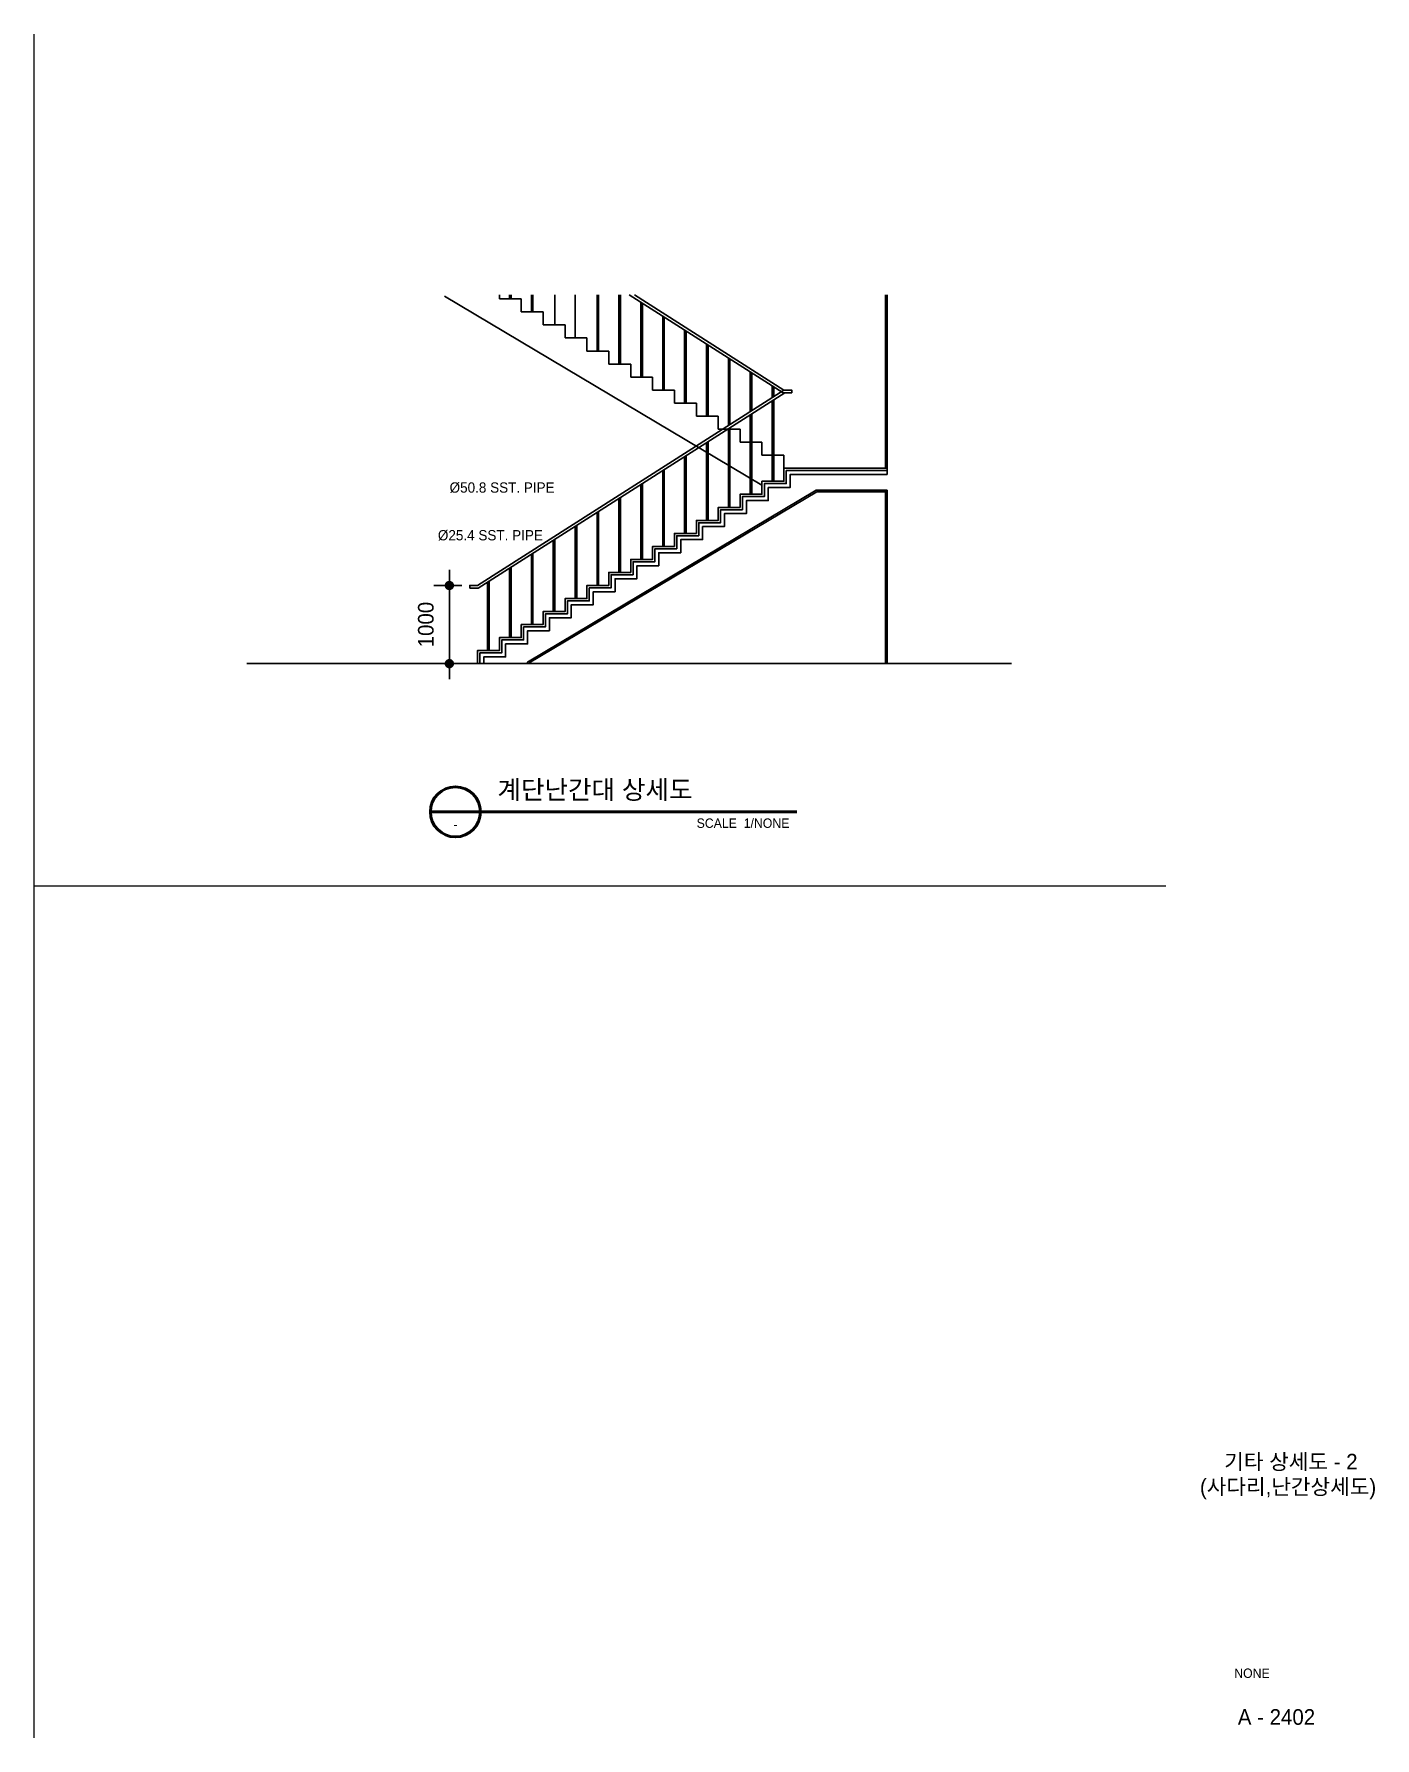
# Model space of a CAD drawing. Header units: millimetres. Extents: x 34526087 to 34533734, y -18671874 to -18666424.
# Drawn here: x 34529446 to 34533734, y -18671874 to -18666424 of the extents above; entities that cross this region are included whole.
import ezdxf
from ezdxf.enums import TextEntityAlignment as Align

# ---------------------------------------------------------------- set-up
doc = ezdxf.new("R2010")
doc.units = ezdxf.units.MM
doc.header["$LTSCALE"] = 100
doc.header["$MEASUREMENT"] = 0
doc.linetypes.add('CEN', pattern=[62, 60, -1, 0, -1])
doc.linetypes.add('HIDK', pattern=[2.3, 1.4, -0.9])
doc.layers.get('DEFPOINTS').update_dxf_attribs({"color": 124})
for name, color, linetype in [('0KD DIM 1', 7, 'Continuous'), ('4A.TEC CEN', 1, 'CEN'), ('4A.TEC FORM-TEXT', 3, 'Continuous'), ('4A.TEC TEXT 2', 3, 'Continuous'), ('4A.TEC 마감선 1', 6, 'Continuous'), ('4A.TEC 마감선 2', 5, 'Continuous'), ('4A.TEC 벽체 1', 2, 'Continuous'), ('7DIM', 9, 'Continuous'), ('COL', 2, 'Continuous'), ('FIN', 6, 'Continuous'), ('SY', 1, 'Continuous'), ('TAG', 3, 'Continuous'), ('TEXT2', 2, 'Continuous')]:
    doc.layers.add(name, color=color, linetype=linetype)
doc.styles.add('1', font='')
doc.styles.add('HY울릉도L', font='')
doc.styles.add('나눔고딕', font='')
doc.styles.add('돋움', font='')
doc.styles.add('돋음체', font='')
doc.styles.get('1').set_extended_font_data('Dotum')
doc.styles.get('HY울릉도L').set_extended_font_data('Dotum')
doc.styles.get('나눔고딕').set_extended_font_data('Dotum')
doc.styles.get('돋움').set_extended_font_data('Dotum')
doc.styles.get('돋음체').set_extended_font_data('Dotum')
doc.dimstyles.new('KD DIM 1', dxfattribs={"dimscale": 50, "dimtxt": 3, "dimasz": 1, "dimexe": 1, "dimexo": 1, "dimgap": 1, "dimtad": 1, "dimdec": 0, "dimzin": 0, "dimdsep": 46, "dimlunit": 6, "dimtxsty": '돋음체', "dimblk": 'DOT', "dimcen": 3, "dimdle": 1, "dimclrd": 256, "dimclre": 256, "dimclrt": 3, "dimazin": 0, "dimtfac": 1, "dimtdec": 0, "dimtix": 1, "dimtmove": 2, "dimatfit": 3, "dimldrblk": 'OBLIQUE', "dimfxl": 0, "dimtvp": 0.8333, "dimtolj": 1, "dimtzin": 0, "dimarcsym": 0})

# ---------------------------------------------------------------- blocks, each defined once
blk = doc.blocks.new('_Dot')
at = {"color": 0, "linetype": 'ByBlock', "lineweight": -2}
blk.add_line((-0.5, 0), (-1, 0), dxfattribs=at)
at = {"color": 0, "linetype": 'ByBlock', "const_width": 0.6}
blk.add_lwpolyline([(-0.3, 0, 1), (0.3, 0, 1)], format="xyb", close=True, dxfattribs=at)
blk = doc.blocks.new('*D26')
at = {"layer": '0KD DIM 1', "lineweight": -2}
for p, q in [((34530773.9, -18668162.7), (34530773.9, -18668137.7)), ((34530813.9, -18668187.7), (34530723.9, -18668187.7)), ((34530773.9, -18668437.7), (34530773.9, -18668187.7)), ((34530813.9, -18668437.7), (34530723.9, -18668437.7)), ((34530773.9, -18668462.7), (34530773.9, -18668487.7))]:
    blk.add_line(p, q, dxfattribs=at)
at = {"layer": 'DEFPOINTS', "color": 0}
for p in [(34530773.9, -18668187.7), (34530863.9, -18668187.7), (34530863.9, -18668437.7)]:
    blk.add_point(p, dxfattribs=at)
at = {"layer": '0KD DIM 1', "lineweight": -2, "xscale": 25, "yscale": 25, "zscale": 25}
for p, rotation in [((34530773.9, -18668187.7), 270), ((34530773.9, -18668437.7), 90)]:
    blk.add_blockref('_Dot', p, dxfattribs=dict(at, rotation=rotation))
at = {"layer": '0KD DIM 1', "color": 3, "insert": (34530698.9, -18668312.7), "char_height": 50, "attachment_point": 5, "rotation": 90, "style": '돋음체'}
blk.add_mtext('\\A1;1000', dxfattribs=at)
blk = doc.blocks.new('_Oblique')
at = {"color": 0, "linetype": 'ByBlock', "lineweight": -2}
blk.add_line((-0.5, -0.5), (0.5, 0.5), dxfattribs=at)

msp = doc.modelspace()

# ---------------------------------------------------------------- linework, layer by layer
at = {"layer": '4A.TEC CEN', "ltscale": 20}
msp.add_line((34530126.6, -18668437.7), (34532572.2, -18668437.7), dxfattribs=at)
at = {"layer": '4A.TEC 마감선 1'}
for p, q in [((34530533.9, -18668437.7), (34530883.9, -18668437.7)), ((34531023.9, -18668437.7), (34532173.9, -18668437.7))]:
    msp.add_line(p, q, dxfattribs=at)
at = {"layer": '4A.TEC 마감선 2'}
for p, q in [((34532168.9, -18667257.7), (34532168.9, -18667812.7)), ((34532168.9, -18667887.7), (34532168.9, -18668437.7))]:
    msp.add_line(p, q, dxfattribs=at)
at = {"layer": '4A.TEC 벽체 1'}
for p, q in [((34532173.9, -18667257.7), (34532173.9, -18667832.7)), ((34532173.9, -18667882.7), (34532173.9, -18668437.7))]:
    msp.add_line(p, q, dxfattribs=at)
for points in [[(34532173.9, -18667832.7), (34531863.9, -18667832.7), (34531863.9, -18667874.3), (34531793.9, -18667874.3), (34531793.9, -18667916), (34531723.9, -18667916), (34531723.9, -18667957.7), (34531653.9, -18667957.7), (34531653.9, -18667999.3), (34531583.9, -18667999.3), (34531583.9, -18668041), (34531513.9, -18668041), (34531513.9, -18668082.7), (34531443.9, -18668082.7), (34531443.9, -18668124.3), (34531373.9, -18668124.3), (34531373.9, -18668166), (34531303.9, -18668166), (34531303.9, -18668207.7), (34531233.9, -18668207.7), (34531233.9, -18668249.3), (34531163.9, -18668249.3), (34531163.9, -18668291), (34531093.9, -18668291), (34531093.9, -18668332.7), (34531023.9, -18668332.7), (34531023.9, -18668374.3), (34530953.9, -18668374.3), (34530953.9, -18668416), (34530883.9, -18668416), (34530883.9, -18668437.7)], [(34532173.9, -18667882.7), (34531947.7, -18667882.7), (34531023.9, -18668432.5), (34531023.9, -18668437.7)]]:
    msp.add_lwpolyline(points, dxfattribs=at)
at = {"layer": 'COL', "color": 253, "linetype": 'HIDK', "ltscale": 100}
for p, q in [((34530966.4, -18667271), (34530966.4, -18667257.7)), ((34530971.4, -18667271), (34530971.4, -18667257.7)), ((34531036.4, -18667312.7), (34531036.4, -18667257.7)), ((34531041.4, -18667312.7), (34531041.4, -18667257.7)), ((34531111.4, -18667354.3), (34531111.4, -18667257.7)), ((34531176.4, -18667396), (34531176.4, -18667257.7)), ((34531246.4, -18667437.7), (34531246.4, -18667257.7)), ((34531251.4, -18667437.7), (34531251.4, -18667257.7)), ((34531316.4, -18667479.3), (34531316.4, -18667257.7)), ((34531321.4, -18667479.3), (34531321.4, -18667257.7)), ((34531386.4, -18667521), (34531386.4, -18667281.3)), ((34531391.4, -18667521), (34531391.4, -18667284.5)), ((34531456.4, -18667562.7), (34531456.4, -18667325.9)), ((34531461.4, -18667562.7), (34531461.4, -18667329.1)), ((34531526.4, -18667604.3), (34531526.4, -18667370.5)), ((34531531.4, -18667604.3), (34531531.4, -18667373.7)), ((34531596.4, -18667646), (34531596.4, -18667415.2)), ((34531601.4, -18667646), (34531601.4, -18667418.4)), ((34531666.4, -18667675.9), (34531666.4, -18667459.8)), ((34531671.4, -18667672.7), (34531671.4, -18667463)), ((34531736.4, -18667631.2), (34531736.4, -18667504.5)), ((34531741.4, -18667628), (34531741.4, -18667507.7)), ((34531806.4, -18667586.6), (34531806.4, -18667549.1)), ((34531811.4, -18667583.4), (34531811.4, -18667552.3))]:
    msp.add_line(p, q, dxfattribs=at)
for points in [[(34531773.9, -18667866.9), (34530758.8, -18667262.7)], [(34531843.9, -18667812.7), (34531843.9, -18667771), (34531773.9, -18667771), (34531773.9, -18667729.3), (34531703.9, -18667729.3), (34531703.9, -18667687.7), (34531633.9, -18667687.7), (34531633.9, -18667646), (34531563.9, -18667646), (34531563.9, -18667604.3), (34531493.9, -18667604.3), (34531493.9, -18667562.7), (34531423.9, -18667562.7), (34531423.9, -18667521), (34531353.9, -18667521), (34531353.9, -18667479.3), (34531283.9, -18667479.3), (34531283.9, -18667437.7), (34531213.9, -18667437.7), (34531213.9, -18667396), (34531143.9, -18667396), (34531143.9, -18667354.3), (34531073.9, -18667354.3), (34531073.9, -18667312.7), (34531003.9, -18667312.7), (34531003.9, -18667271), (34530933.9, -18667271), (34530933.9, -18667257.7)], [(34531349.4, -18667257.7), (34531841.4, -18667571.4), (34531868.9, -18667571.4)], [(34531868.9, -18667571.4), (34531868.9, -18667562.7), (34531843.9, -18667562.7), (34531365.7, -18667257.7)]]:
    msp.add_lwpolyline(points, dxfattribs=at)
at = {"layer": 'FIN'}
for p, q in [((34531806.4, -18667854.3), (34531806.4, -18667597)), ((34531811.4, -18667854.3), (34531811.4, -18667593.8)), ((34531736.4, -18667896), (34531736.4, -18667641.6)), ((34531741.4, -18667896), (34531741.4, -18667638.4)), ((34531666.4, -18667937.7), (34531666.4, -18667686.2)), ((34531671.4, -18667937.7), (34531671.4, -18667683)), ((34531526.4, -18668021), (34531526.4, -18667775.5)), ((34531531.4, -18668021), (34531531.4, -18667772.3)), ((34531596.4, -18667979.3), (34531596.4, -18667730.9)), ((34531601.4, -18667979.3), (34531601.4, -18667727.7)), ((34531456.4, -18668062.7), (34531456.4, -18667820.2)), ((34531461.4, -18668062.7), (34531461.4, -18667817)), ((34531386.4, -18668104.3), (34531386.4, -18667864.8)), ((34531391.4, -18668104.3), (34531391.4, -18667861.6)), ((34531316.4, -18668146), (34531316.4, -18667909.5)), ((34531321.4, -18668146), (34531321.4, -18667906.3)), ((34531246.4, -18668187.7), (34531246.4, -18667954.1)), ((34531251.4, -18668187.7), (34531251.4, -18667950.9)), ((34531106.4, -18668271), (34531106.4, -18668043.4)), ((34531111.4, -18668271), (34531111.4, -18668040.2)), ((34531176.4, -18668229.3), (34531176.4, -18667998.7)), ((34531181.4, -18668229.3), (34531181.4, -18667995.5)), ((34531036.4, -18668312.7), (34531036.4, -18668088)), ((34531041.4, -18668312.7), (34531041.4, -18668084.8)), ((34530966.4, -18668354.3), (34530966.4, -18668132.7)), ((34530971.4, -18668354.3), (34530971.4, -18668129.5)), ((34530896.4, -18668396), (34530896.4, -18668177.3)), ((34530901.4, -18668396), (34530901.4, -18668174.1))]:
    msp.add_line(p, q, dxfattribs=at)
msp.add_lwpolyline([(34530838.9, -18668196.4), (34530838.9, -18668187.7), (34530863.9, -18668187.7), (34531843.9, -18667562.7), (34531868.9, -18667562.7), (34531868.9, -18667571.4), (34531846.5, -18667571.4), (34530866.5, -18668196.4), (34530838.9, -18668196.4)], dxfattribs=at)
at = {"layer": 'FIN', "color": 5, "ltscale": 30}
for points in [[(34532173.9, -18667812.7), (34531843.9, -18667812.7), (34531843.9, -18667854.3), (34531773.9, -18667854.3), (34531773.9, -18667896), (34531703.9, -18667896), (34531703.9, -18667937.7), (34531633.9, -18667937.7), (34531633.9, -18667979.3), (34531563.9, -18667979.3), (34531563.9, -18668021), (34531493.9, -18668021), (34531493.9, -18668062.7), (34531423.9, -18668062.7), (34531423.9, -18668104.3), (34531353.9, -18668104.3), (34531353.9, -18668146), (34531283.9, -18668146), (34531283.9, -18668187.7), (34531213.9, -18668187.7), (34531213.9, -18668229.3), (34531143.9, -18668229.3), (34531143.9, -18668271), (34531073.9, -18668271), (34531073.9, -18668312.7), (34531003.9, -18668312.7), (34531003.9, -18668354.3), (34530933.9, -18668354.3), (34530933.9, -18668396), (34530863.9, -18668396), (34530863.9, -18668437.7)], [(34532173.9, -18667820.2), (34531851.4, -18667820.2), (34531851.4, -18667861.8), (34531781.4, -18667861.8), (34531781.4, -18667903.5), (34531711.4, -18667903.5), (34531711.4, -18667945.2), (34531641.4, -18667945.2), (34531641.4, -18667986.8), (34531571.4, -18667986.8), (34531571.4, -18668028.5), (34531501.4, -18668028.5), (34531501.4, -18668070.2), (34531431.4, -18668070.2), (34531431.4, -18668111.8), (34531361.4, -18668111.8), (34531361.4, -18668153.5), (34531291.4, -18668153.5), (34531291.4, -18668195.2), (34531221.4, -18668195.2), (34531221.4, -18668236.8), (34531151.4, -18668236.8), (34531151.4, -18668278.5), (34531081.4, -18668278.5), (34531081.4, -18668320.2), (34531011.4, -18668320.2), (34531011.4, -18668361.8), (34530941.4, -18668361.8), (34530941.4, -18668403.5), (34530871.4, -18668403.5), (34530871.4, -18668437.7)], [(34532173.9, -18667887.7), (34531949.1, -18667887.7), (34531028.9, -18668435.4), (34531028.9, -18668437.7)], [(34530538.9, -18668437.7), (34530533.9, -18668437.7)]]:
    msp.add_lwpolyline(points, dxfattribs=at)
at = {"layer": 'SY', "lineweight": 50}
msp.add_line((34530713.1, -18668911.9), (34531885.5, -18668911.9), dxfattribs=at)
msp.add_circle((34530793.1, -18668911.9), 80, dxfattribs=at)
at = {"layer": 'TAG'}
for points in [[(34531353.9, -18667875.2, 0, 10, 0), (34531323.9, -18667875.2, 0, 0, 0), (34531162.9, -18667875.2, 0, 0, 0)], [(34531316.4, -18668027.7, 0, 10, 0), (34531286.4, -18668027.7, 0, 0, 0), (34531125.4, -18668027.7, 0, 0, 0)]]:
    msp.add_lwpolyline(points, format="xyseb", dxfattribs=at)
at = {"layer": 'TEXT2', "color": 7, "lineweight": 0}
for p, q in [((34529445.6, -18671873.9), (34529445.6, -18666423.9)), ((34533065.6, -18669148.9), (34529445.6, -18669148.9))]:
    msp.add_line(p, q, dxfattribs=at)

# ---------------------------------------------------------------- texts
at = {"layer": '4A.TEC FORM-TEXT', "style": '돋움'}
msp.add_text('A - 2402', height=50, dxfattribs=at).set_placement((34533419.5, -18671831.9), align=Align.CENTER)
at = {"layer": '4A.TEC TEXT 2', "style": '나눔고딕'}
for s, height, p in [('기타 상세도 - 2', 50, (34533465.7, -18671015.2)), ('(사다리,난간상세도) ', 50, (34533465.7, -18671095.2)), ('NONE', 30, (34533341.1, -18671681.9))]:
    msp.add_text(s, height=height, dxfattribs=at).set_placement(p, align=Align.CENTER)
at = {"layer": '7DIM', "color": 3, "style": 'HY울릉도L'}
for s, p in [('%%C50.8 SST. PIPE', (34530774.7, -18667890.8)), ('%%C25.4 SST. PIPE', (34530737.2, -18668043.4))]:
    msp.add_text(s, height=33, dxfattribs=at).set_placement(p)
at = {"layer": 'SY', "color": 3, "lineweight": 50, "style": '1'}
msp.add_text('계단난간대 상세도', height=60, dxfattribs=at).set_placement((34530927.6, -18668888.8), align=Align.BOTTOM_LEFT)
msp.add_text('-', height=30, dxfattribs=at).set_placement((34530793.1, -18668951.9), align=Align.MIDDLE)
msp.add_text('SCALE  1/NONE', height=30, dxfattribs=at).set_placement((34531861.5, -18668971.9), align=Align.BOTTOM_RIGHT)

# ---------------------------------------------------------------- dimensions: what is measured, and where the dimension line sits
at = {"layer": '0KD DIM 1'}
dim = msp.add_linear_dim(base=(34530773.9, -18668187.7), p1=(34530863.9, -18668437.7, 0), p2=(34530863.9, -18668187.7, 0), angle=90, text='1000', dimstyle='KD DIM 1', override={"dimtxt": 1, "dimasz": 0.5, "dimblk": 'Dot'}, dxfattribs=at)
dim.commit()
dim.dimension.update_dxf_attribs({"geometry": '*D26', "text_midpoint": (34530698.9, -18668312.7)})

doc.saveas('drawing.dxf')
